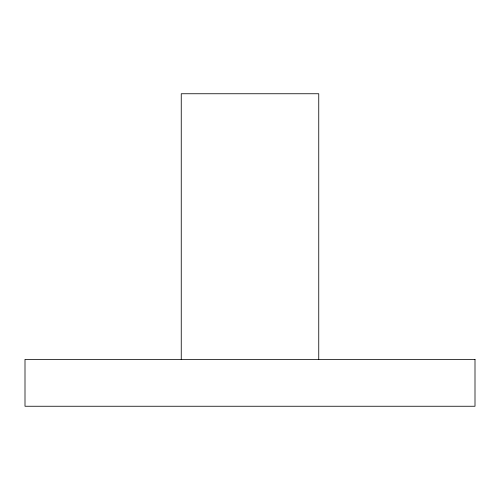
<?xml version="1.0" encoding="UTF-8"?>
<svg xmlns="http://www.w3.org/2000/svg" width="500" height="500" viewBox="0 0 500 500"><rect width="100%" height="100%" fill="white"/><g stroke="black" fill="none" stroke-linecap="round" stroke-linejoin="round"><path stroke-width="0.75" d="M318.75 359.375L318.75 93.75L181.25 93.75L181.25 359.375M475 359.375L25 359.375L25 406.25L475 406.25L475 359.375"/></g></svg>
